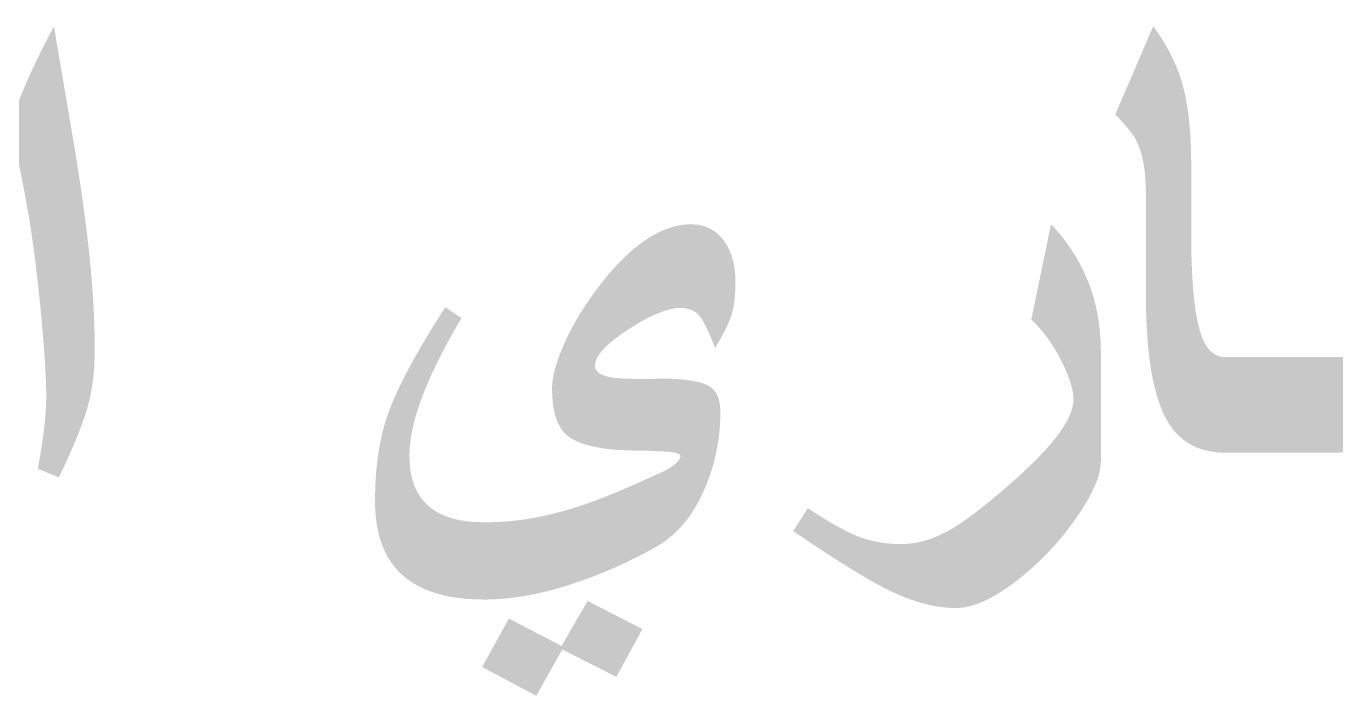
# Model space of a CAD drawing. Header units: metres. Extents: x -24.2 to 51.5, y -28.6 to 30.1.
# Drawn here: x -0.55 to 5.08, y -26.4 to -23.53 of the extents above; entities that cross this region are included whole.
import ezdxf

# ---------------------------------------------------------------- set-up
doc = ezdxf.new("R2010")
doc.units = ezdxf.units.M
doc.layers.add('GF-TEXT-PDF', color=200, linetype='Continuous')

msp = doc.modelspace()

# ---------------------------------------------------------------- hatches: boundary and pattern name
at = {"layer": 'GF-TEXT-PDF', "true_color": 0xb82e00}
for points in [[(-0.2519, -24.9218), (-0.2519, -24.933), (-0.2521, -24.944), (-0.2524, -24.955), (-0.2528, -24.9659), (-0.2533, -24.9768), (-0.2539, -24.9875), (-0.2546, -24.9982), (-0.2554, -25.0088), (-0.2563, -25.0193), (-0.2574, -25.0297), (-0.2585, -25.0401), (-0.2598, -25.0503), (-0.2612, -25.0605), (-0.2627, -25.0706), (-0.2643, -25.0806), (-0.266, -25.0906), (-0.2678, -25.1004), (-0.2697, -25.1102), (-0.2717, -25.1199), (-0.2739, -25.1295), (-0.2761, -25.139), (-0.2785, -25.1485), (-0.281, -25.1579), (-0.2836, -25.1671), (-0.2863, -25.1765), (-0.2892, -25.1862), (-0.2924, -25.1961), (-0.2958, -25.2062), (-0.2993, -25.2167), (-0.3031, -25.2274), (-0.307, -25.2384), (-0.3112, -25.2496), (-0.3156, -25.2611), (-0.3202, -25.2729), (-0.325, -25.2849), (-0.3299, -25.2972), (-0.3351, -25.3097), (-0.3405, -25.3226), (-0.3461, -25.3356), (-0.3519, -25.349), (-0.358, -25.3626), (-0.3642, -25.3765), (-0.3706, -25.3906), (-0.3772, -25.405), (-0.384, -25.4197), (-0.3911, -25.4347), (-0.3983, -25.4499), (-0.4058, -25.4653), (-0.4963, -25.4291), (-0.4933, -25.4131), (-0.4905, -25.3974), (-0.4878, -25.3819), (-0.4852, -25.3667), (-0.4828, -25.3517), (-0.4804, -25.337), (-0.4782, -25.3226), (-0.4762, -25.3083), (-0.4742, -25.2944), (-0.4724, -25.2807), (-0.4707, -25.2672), (-0.4691, -25.254), (-0.4677, -25.241), (-0.4664, -25.2283), (-0.4652, -25.2159), (-0.4641, -25.2037), (-0.4631, -25.1917), (-0.4623, -25.18), (-0.4616, -25.1686), (-0.4611, -25.1574), (-0.4606, -25.1464), (-0.4603, -25.1357), (-0.4601, -25.1253), (-0.4601, -25.1151), (-0.4601, -25.1073), (-0.4602, -25.0991), (-0.4603, -25.0907), (-0.4605, -25.082), (-0.4607, -25.073), (-0.461, -25.0637), (-0.4613, -25.054), (-0.4617, -25.0441), (-0.4622, -25.0339), (-0.4627, -25.0234), (-0.4632, -25.0126), (-0.4638, -25.0015), (-0.4645, -24.9901), (-0.4652, -24.9783), (-0.466, -24.9663), (-0.4668, -24.954), (-0.4676, -24.9414), (-0.4686, -24.9285), (-0.4695, -24.9153), (-0.4705, -24.9018), (-0.4716, -24.888), (-0.4727, -24.8739), (-0.4739, -24.8595), (-0.4752, -24.8448), (-0.4764, -24.83), (-0.4777, -24.8151), (-0.479, -24.8003), (-0.4804, -24.7855), (-0.4818, -24.7707), (-0.4832, -24.756), (-0.4846, -24.7412), (-0.486, -24.7265), (-0.4875, -24.7117), (-0.489, -24.697), (-0.4906, -24.6823), (-0.4921, -24.6676), (-0.4937, -24.6529), (-0.4953, -24.6382), (-0.497, -24.6236), (-0.4986, -24.6089), (-0.5003, -24.5943), (-0.502, -24.5797), (-0.5038, -24.5651), (-0.5055, -24.5505), (-0.5073, -24.5359), (-0.5091, -24.5214), (-0.511, -24.5068), (-0.5129, -24.4923), (-0.5148, -24.4776), (-0.5168, -24.4627), (-0.519, -24.4476), (-0.5212, -24.4323), (-0.5235, -24.4167), (-0.526, -24.4009), (-0.5285, -24.3848), (-0.5311, -24.3686), (-0.5339, -24.352), (-0.5367, -24.3353), (-0.5396, -24.3183), (-0.5427, -24.3011), (-0.5458, -24.2836), (-0.549, -24.266), (-0.5523, -24.248), (-0.5558, -24.2299), (-0.5593, -24.2115), (-0.5629, -24.1929), (-0.5667, -24.1741), (-0.5705, -24.155), (-0.5744, -24.1357), (-0.5784, -24.1161), (-0.5826, -24.0963), (-0.5868, -24.0763), (-0.5897, -24.0626), (-0.5923, -24.0496), (-0.5947, -24.0374), (-0.5968, -24.0258), (-0.5987, -24.015), (-0.6004, -24.005), (-0.6017, -23.9957), (-0.6029, -23.9871), (-0.6038, -23.9792), (-0.6044, -23.9721), (-0.6048, -23.9657), (-0.6049, -23.9601), (-0.6047, -23.9543), (-0.6042, -23.9481), (-0.6034, -23.9415), (-0.6023, -23.9344), (-0.6008, -23.9268), (-0.5991, -23.9188), (-0.597, -23.9104), (-0.5945, -23.9015), (-0.5918, -23.8921), (-0.5887, -23.8823), (-0.5853, -23.872), (-0.5816, -23.8613), (-0.5775, -23.8501), (-0.5732, -23.8385), (-0.5685, -23.8264), (-0.5635, -23.8138), (-0.5581, -23.8008), (-0.5542, -23.7914), (-0.5501, -23.7817), (-0.5458, -23.7719), (-0.5415, -23.762), (-0.537, -23.7519), (-0.5324, -23.7416), (-0.5276, -23.7311), (-0.5228, -23.7205), (-0.5177, -23.7098), (-0.5126, -23.6988), (-0.5073, -23.6877), (-0.5019, -23.6764), (-0.4964, -23.665), (-0.4907, -23.6534), (-0.4849, -23.6416), (-0.479, -23.6297), (-0.4729, -23.6176), (-0.4668, -23.6053), (-0.4604, -23.5929), (-0.454, -23.5803), (-0.4474, -23.5675), (-0.4407, -23.5546), (-0.4339, -23.5415), (-0.4269, -23.5283), (-0.3364, -24.0627), (-0.3323, -24.088), (-0.3283, -24.113), (-0.3244, -24.1377), (-0.3206, -24.1621), (-0.3169, -24.1863), (-0.3134, -24.2101), (-0.3099, -24.2337), (-0.3065, -24.257), (-0.3033, -24.28), (-0.3001, -24.3027), (-0.2971, -24.3252), (-0.2941, -24.3473), (-0.2913, -24.3692), (-0.2885, -24.3908), (-0.2859, -24.4121), (-0.2834, -24.4331), (-0.281, -24.4539), (-0.2787, -24.4744), (-0.2764, -24.4945), (-0.2743, -24.5144), (-0.2723, -24.534), (-0.2704, -24.5534), (-0.2687, -24.5724), (-0.267, -24.5912), (-0.2657, -24.6055), (-0.2646, -24.6198), (-0.2634, -24.634), (-0.2624, -24.6482), (-0.2613, -24.6623), (-0.2604, -24.6764), (-0.2594, -24.6904), (-0.2586, -24.7044), (-0.2578, -24.7183), (-0.257, -24.7322), (-0.2563, -24.7461), (-0.2556, -24.7599), (-0.255, -24.7736), (-0.2545, -24.7873), (-0.254, -24.801), (-0.2536, -24.8146), (-0.2532, -24.8282), (-0.2528, -24.8417), (-0.2525, -24.8552), (-0.2523, -24.8686), (-0.2521, -24.882), (-0.252, -24.8953), (-0.2519, -24.9086)], [(4.816, -25.3597), (4.6048, -25.3597), (4.5902, -25.3595), (4.576, -25.3587), (4.5622, -25.3575), (4.5486, -25.3557), (4.5355, -25.3534), (4.5226, -25.3507), (4.5101, -25.3474), (4.498, -25.3436), (4.4862, -25.3394), (4.4747, -25.3346), (4.4636, -25.3293), (4.4528, -25.3236), (4.4423, -25.3173), (4.4322, -25.3105), (4.4224, -25.3032), (4.413, -25.2954), (4.4039, -25.2871), (4.3952, -25.2783), (4.3867, -25.269), (4.3787, -25.2592), (4.3709, -25.2489), (4.3636, -25.2381), (4.3565, -25.2268), (4.3498, -25.215), (4.3427, -25.2013), (4.3358, -25.1869), (4.3293, -25.1717), (4.3231, -25.1557), (4.3171, -25.139), (4.3115, -25.1215), (4.3062, -25.1033), (4.3012, -25.0843), (4.2965, -25.0645), (4.2921, -25.044), (4.288, -25.0227), (4.2842, -25.0007), (4.2807, -24.9779), (4.2775, -24.9543), (4.2746, -24.93), (4.272, -24.9049), (4.2697, -24.8791), (4.2678, -24.8525), (4.2661, -24.8252), (4.2647, -24.7971), (4.2637, -24.7682), (4.2629, -24.7386), (4.2625, -24.7082), (4.2623, -24.677), (4.2623, -24.2475), (4.2622, -24.2354), (4.262, -24.2236), (4.2617, -24.212), (4.2612, -24.2006), (4.2605, -24.1894), (4.2598, -24.1785), (4.2588, -24.1678), (4.2578, -24.1573), (4.2566, -24.147), (4.2552, -24.137), (4.2537, -24.1271), (4.2521, -24.1175), (4.2504, -24.1082), (4.2484, -24.099), (4.2464, -24.0901), (4.2442, -24.0814), (4.2419, -24.073), (4.2394, -24.0647), (4.2368, -24.0567), (4.234, -24.0489), (4.2311, -24.0413), (4.2281, -24.034), (4.2249, -24.0269), (4.2216, -24.02), (4.2187, -24.0146), (4.2154, -24.0089), (4.2117, -24.0029), (4.2075, -23.9966), (4.2028, -23.99), (4.1977, -23.9831), (4.1921, -23.9758), (4.1861, -23.9683), (4.1796, -23.9605), (4.1726, -23.9523), (4.1652, -23.9438), (4.1574, -23.9351), (4.1491, -23.926), (4.1403, -23.9166), (4.1311, -23.9069), (4.294, -23.5283), (4.3012, -23.5383), (4.3082, -23.5484), (4.315, -23.5584), (4.3217, -23.5684), (4.3282, -23.5784), (4.3344, -23.5884), (4.3405, -23.5984), (4.3465, -23.6084), (4.3522, -23.6184), (4.3577, -23.6283), (4.3631, -23.6383), (4.3683, -23.6482), (4.3733, -23.6581), (4.3781, -23.668), (4.3827, -23.678), (4.3872, -23.6878), (4.3914, -23.6977), (4.3955, -23.7076), (4.3994, -23.7175), (4.4031, -23.7273), (4.4067, -23.7372), (4.41, -23.747), (4.4132, -23.7568), (4.4162, -23.7666), (4.4195, -23.7782), (4.4227, -23.79), (4.4257, -23.8021), (4.4286, -23.8145), (4.4314, -23.8271), (4.434, -23.84), (4.4365, -23.8531), (4.4388, -23.8665), (4.441, -23.8802), (4.4431, -23.8941), (4.445, -23.9083), (4.4467, -23.9228), (4.4484, -23.9375), (4.4498, -23.9525), (4.4512, -23.9677), (4.4524, -23.9832), (4.4534, -23.999), (4.4544, -24.015), (4.4551, -24.0313), (4.4558, -24.0478), (4.4563, -24.0646), (4.4566, -24.0817), (4.4568, -24.099), (4.4569, -24.1166), (4.4569, -24.4138), (4.457, -24.4398), (4.4572, -24.465), (4.4576, -24.4896), (4.4581, -24.5136), (4.4587, -24.5368), (4.4596, -24.5594), (4.4605, -24.5813), (4.4616, -24.6026), (4.4629, -24.6231), (4.4642, -24.643), (4.4658, -24.6623), (4.4675, -24.6808), (4.4693, -24.6987), (4.4713, -24.716), (4.4734, -24.7325), (4.4757, -24.7484), (4.4781, -24.7636), (4.4807, -24.7782), (4.4834, -24.792), (4.4862, -24.8052), (4.4893, -24.8178), (4.4924, -24.8296), (4.4957, -24.8408), (4.4992, -24.8513), (4.5032, -24.8625), (4.5075, -24.873), (4.5121, -24.8829), (4.5169, -24.892), (4.5221, -24.9005), (4.5275, -24.9083), (4.5331, -24.9155), (4.5391, -24.9219), (4.5453, -24.9277), (4.5518, -24.9328), (4.5585, -24.9372), (4.5656, -24.9409), (4.5729, -24.944), (4.5804, -24.9463), (4.5883, -24.948), (4.5964, -24.949), (4.6048, -24.9494), (4.816, -24.9494)], [(2.4998, -24.6288), (2.4997, -24.6405), (2.4994, -24.6519), (2.499, -24.6631), (2.4984, -24.674), (2.4976, -24.6845), (2.4967, -24.6948), (2.4956, -24.7048), (2.4943, -24.7145), (2.4929, -24.7239), (2.4913, -24.733), (2.4895, -24.7418), (2.4876, -24.7503), (2.4855, -24.7585), (2.4832, -24.7665), (2.4811, -24.773), (2.4787, -24.7798), (2.4761, -24.7868), (2.4733, -24.794), (2.4701, -24.8015), (2.4668, -24.8092), (2.4631, -24.8172), (2.4592, -24.8254), (2.455, -24.8339), (2.4506, -24.8426), (2.4459, -24.8515), (2.441, -24.8607), (2.4357, -24.8701), (2.4303, -24.8797), (2.4245, -24.8896), (2.4185, -24.8998), (2.4123, -24.9102), (2.4072, -24.8971), (2.4023, -24.8845), (2.3974, -24.8726), (2.3927, -24.8613), (2.3881, -24.8505), (2.3835, -24.8403), (2.3791, -24.8307), (2.3747, -24.8217), (2.3705, -24.8133), (2.3664, -24.8054), (2.3623, -24.7982), (2.3584, -24.7915), (2.3545, -24.7854), (2.3508, -24.7799), (2.3472, -24.775), (2.3436, -24.7706), (2.3378, -24.7644), (2.3315, -24.7589), (2.3246, -24.7541), (2.3173, -24.7499), (2.3095, -24.7463), (2.3012, -24.7434), (2.2924, -24.7411), (2.283, -24.7395), (2.2732, -24.7385), (2.2629, -24.7382), (2.256, -24.7383), (2.2489, -24.7388), (2.2416, -24.7396), (2.2341, -24.7408), (2.2263, -24.7422), (2.2184, -24.744), (2.2102, -24.7461), (2.2018, -24.7485), (2.1932, -24.7512), (2.1844, -24.7543), (2.1754, -24.7577), (2.1662, -24.7614), (2.1567, -24.7654), (2.1471, -24.7697), (2.1372, -24.7744), (2.1271, -24.7794), (2.1168, -24.7847), (2.1063, -24.7904), (2.0956, -24.7963), (2.0847, -24.8026), (2.0736, -24.8092), (2.0622, -24.8161), (2.0507, -24.8234), (2.0389, -24.831), (2.0268, -24.839), (2.0152, -24.8469), (2.0041, -24.8547), (1.9936, -24.8623), (1.9836, -24.8699), (1.9742, -24.8774), (1.9653, -24.8847), (1.957, -24.8919), (1.9491, -24.8991), (1.9419, -24.9061), (1.9351, -24.913), (1.9289, -24.9198), (1.9233, -24.9264), (1.9182, -24.933), (1.9136, -24.9395), (1.9095, -24.9458), (1.906, -24.952), (1.9031, -24.9582), (1.9006, -24.9642), (1.8987, -24.9701), (1.8974, -24.9759), (1.8966, -24.9815), (1.8963, -24.9871), (1.897, -24.9942), (1.8992, -25.0009), (1.9027, -25.007), (1.9076, -25.0127), (1.914, -25.0179), (1.9218, -25.0226), (1.931, -25.0269), (1.9416, -25.0306), (1.9536, -25.0339), (1.9602, -25.0352), (1.9673, -25.0364), (1.9749, -25.0376), (1.983, -25.0386), (1.9917, -25.0395), (2.0009, -25.0403), (2.0106, -25.041), (2.0209, -25.0416), (2.0317, -25.0421), (2.0431, -25.0424), (2.055, -25.0427), (2.0674, -25.0429), (2.0804, -25.0429), (2.0894, -25.0429), (2.0984, -25.0429), (2.1073, -25.0429), (2.1161, -25.0429), (2.1249, -25.0429), (2.1337, -25.0429), (2.1425, -25.0427), (2.1514, -25.0424), (2.1604, -25.0419), (2.1694, -25.0414), (2.1835, -25.0415), (2.1971, -25.0417), (2.2104, -25.042), (2.2232, -25.0424), (2.2357, -25.043), (2.2477, -25.0437), (2.2593, -25.0445), (2.2704, -25.0454), (2.2812, -25.0465), (2.2916, -25.0477), (2.3015, -25.049), (2.311, -25.0504), (2.3201, -25.052), (2.3288, -25.0537), (2.337, -25.0555), (2.3449, -25.0574), (2.3523, -25.0595), (2.3593, -25.0617), (2.3659, -25.064), (2.3721, -25.0665), (2.3779, -25.069), (2.3832, -25.0717), (2.3881, -25.0745), (2.3946, -25.0789), (2.4005, -25.0838), (2.406, -25.0893), (2.411, -25.0953), (2.4156, -25.1019), (2.4196, -25.109), (2.4232, -25.1167), (2.4263, -25.125), (2.4289, -25.1337), (2.4311, -25.1431), (2.4327, -25.153), (2.4339, -25.1634), (2.4347, -25.1744), (2.4349, -25.186), (2.4348, -25.1995), (2.4345, -25.213), (2.434, -25.2265), (2.4332, -25.2399), (2.4323, -25.2532), (2.4311, -25.2665), (2.4298, -25.2797), (2.4282, -25.293), (2.4264, -25.3061), (2.4244, -25.3192), (2.4222, -25.3323), (2.4198, -25.3453), (2.4172, -25.3583), (2.4144, -25.3712), (2.4113, -25.3841), (2.4081, -25.3969), (2.4046, -25.4097), (2.401, -25.4224), (2.3971, -25.4351), (2.393, -25.4477), (2.3887, -25.4603), (2.3842, -25.4729), (2.3795, -25.4854), (2.3746, -25.4978), (2.3681, -25.5133), (2.3615, -25.5284), (2.3546, -25.5432), (2.3475, -25.5575), (2.3402, -25.5715), (2.3326, -25.5852), (2.3248, -25.5984), (2.3167, -25.6113), (2.3084, -25.6238), (2.2999, -25.6359), (2.2911, -25.6476), (2.2821, -25.659), (2.2729, -25.6699), (2.2634, -25.6805), (2.2537, -25.6908), (2.2438, -25.7006), (2.2336, -25.7101), (2.2232, -25.7192), (2.2126, -25.7279), (2.2017, -25.7363), (2.1906, -25.7443), (2.1792, -25.7519), (2.1676, -25.7591), (2.1558, -25.7659), (2.1408, -25.7743), (2.1258, -25.7825), (2.1107, -25.7905), (2.0956, -25.7985), (2.0804, -25.8063), (2.0651, -25.8139), (2.0499, -25.8214), (2.0345, -25.8288), (2.0191, -25.8361), (2.0037, -25.8432), (1.9882, -25.8502), (1.9727, -25.857), (1.9571, -25.8637), (1.9415, -25.8703), (1.9258, -25.8767), (1.9101, -25.883), (1.8943, -25.8892), (1.8785, -25.8952), (1.8626, -25.9011), (1.8466, -25.9069), (1.8307, -25.9125), (1.8146, -25.918), (1.7986, -25.9233), (1.7824, -25.9286), (1.7663, -25.9336), (1.7503, -25.9384), (1.7344, -25.943), (1.7185, -25.9474), (1.7028, -25.9516), (1.6871, -25.9556), (1.6716, -25.9593), (1.6561, -25.9629), (1.6407, -25.9662), (1.6255, -25.9693), (1.6103, -25.9722), (1.5952, -25.9749), (1.5802, -25.9773), (1.5652, -25.9796), (1.5504, -25.9816), (1.5357, -25.9835), (1.521, -25.9851), (1.5065, -25.9865), (1.492, -25.9876), (1.4777, -25.9886), (1.4634, -25.9894), (1.4492, -25.9899), (1.4351, -25.9902), (1.4211, -25.9903), (1.3828, -25.9896), (1.3462, -25.9874), (1.3111, -25.9837), (1.2777, -25.9786), (1.246, -25.972), (1.2158, -25.964), (1.1873, -25.9545), (1.1605, -25.9435), (1.1352, -25.9311), (1.1116, -25.9172), (1.0896, -25.9018), (1.0692, -25.885), (1.0505, -25.8667), (1.0334, -25.8469), (1.0179, -25.8257), (1.0041, -25.803), (0.9918, -25.7789), (0.9813, -25.7533), (0.9723, -25.7262), (0.965, -25.6977), (0.9593, -25.6677), (0.9552, -25.6362), (0.9527, -25.6033), (0.9519, -25.5689), (0.952, -25.5513), (0.9523, -25.5338), (0.9528, -25.5166), (0.9534, -25.4996), (0.9542, -25.4827), (0.9552, -25.4661), (0.9564, -25.4497), (0.9578, -25.4335), (0.9594, -25.4175), (0.9611, -25.4017), (0.963, -25.3861), (0.9651, -25.3707), (0.9674, -25.3555), (0.9699, -25.3405), (0.9726, -25.3257), (0.9754, -25.3111), (0.9784, -25.2968), (0.9816, -25.2826), (0.985, -25.2686), (0.9886, -25.2549), (0.9924, -25.2413), (0.9963, -25.228), (1.0004, -25.2148), (1.0047, -25.2019), (1.0099, -25.1873), (1.0155, -25.1723), (1.0215, -25.1569), (1.028, -25.1411), (1.0349, -25.1248), (1.0424, -25.1082), (1.0502, -25.091), (1.0585, -25.0735), (1.0673, -25.0555), (1.0765, -25.0372), (1.0862, -25.0184), (1.0964, -24.9991), (1.107, -24.9795), (1.118, -24.9594), (1.1295, -24.9389), (1.1415, -24.9179), (1.1539, -24.8966), (1.1668, -24.8748), (1.1801, -24.8526), (1.1939, -24.8299), (1.2082, -24.8069), (1.2229, -24.7834), (1.238, -24.7595), (1.2537, -24.7352), (1.3231, -24.7819), (1.3138, -24.7975), (1.3048, -24.813), (1.296, -24.8283), (1.2874, -24.8435), (1.279, -24.8586), (1.2707, -24.8735), (1.2627, -24.8882), (1.2548, -24.9028), (1.2472, -24.9173), (1.2397, -24.9316), (1.2324, -24.9458), (1.2254, -24.9598), (1.2185, -24.9737), (1.2118, -24.9875), (1.2053, -25.0011), (1.199, -25.0145), (1.1929, -25.0278), (1.187, -25.041), (1.1813, -25.054), (1.1758, -25.0669), (1.1704, -25.0797), (1.1653, -25.0923), (1.1603, -25.1047), (1.1556, -25.117), (1.151, -25.1292), (1.1467, -25.1412), (1.1425, -25.1532), (1.1385, -25.1649), (1.1348, -25.1766), (1.1312, -25.1881), (1.1278, -25.1995), (1.1246, -25.2108), (1.1216, -25.2219), (1.1188, -25.233), (1.1162, -25.2439), (1.1137, -25.2546), (1.1115, -25.2652), (1.1095, -25.2758), (1.1076, -25.2861), (1.106, -25.2964), (1.1045, -25.3065), (1.1033, -25.3165), (1.1022, -25.3264), (1.1013, -25.3361), (1.1006, -25.3457), (1.1002, -25.3552), (1.0999, -25.3645), (1.0998, -25.3738), (1.1003, -25.397), (1.102, -25.4192), (1.1048, -25.4405), (1.1087, -25.4607), (1.1137, -25.48), (1.1199, -25.4983), (1.1271, -25.5156), (1.1355, -25.5319), (1.145, -25.5472), (1.1556, -25.5616), (1.1673, -25.5749), (1.1801, -25.5873), (1.1941, -25.5986), (1.2091, -25.609), (1.2253, -25.6184), (1.2426, -25.6268), (1.261, -25.6342), (1.2805, -25.6406), (1.3012, -25.6461), (1.3229, -25.6505), (1.3458, -25.654), (1.3698, -25.6565), (1.3949, -25.6579), (1.4211, -25.6584), (1.4311, -25.6584), (1.4411, -25.6583), (1.4511, -25.6581), (1.461, -25.6578), (1.4709, -25.6575), (1.4807, -25.6571), (1.4905, -25.6566), (1.5002, -25.656), (1.5099, -25.6554), (1.5196, -25.6546), (1.5292, -25.6538), (1.5388, -25.653), (1.5483, -25.652), (1.5578, -25.651), (1.5673, -25.6499), (1.5767, -25.6487), (1.586, -25.6475), (1.5954, -25.6461), (1.6046, -25.6447), (1.6139, -25.6432), (1.6231, -25.6417), (1.6322, -25.64), (1.6413, -25.6383), (1.6504, -25.6366), (1.6599, -25.6346), (1.6693, -25.6326), (1.6788, -25.6306), (1.6883, -25.6284), (1.6978, -25.6262), (1.7073, -25.624), (1.7168, -25.6216), (1.7263, -25.6192), (1.7359, -25.6168), (1.7454, -25.6143), (1.755, -25.6117), (1.7646, -25.609), (1.7742, -25.6063), (1.7838, -25.6035), (1.7934, -25.6006), (1.803, -25.5977), (1.8126, -25.5947), (1.8223, -25.5917), (1.8319, -25.5886), (1.8416, -25.5854), (1.8513, -25.5821), (1.861, -25.5788), (1.8707, -25.5755), (1.8788, -25.5726), (1.887, -25.5696), (1.8954, -25.5665), (1.9039, -25.5633), (1.9125, -25.56), (1.9213, -25.5567), (1.9302, -25.5532), (1.9392, -25.5497), (1.9484, -25.546), (1.9577, -25.5423), (1.9671, -25.5385), (1.9766, -25.5346), (1.9863, -25.5305), (1.9961, -25.5264), (2.006, -25.5222), (2.0161, -25.5179), (2.0263, -25.5136), (2.0366, -25.5091), (2.0528, -25.5019), (2.0681, -25.4951), (2.0825, -25.4887), (2.0961, -25.4826), (2.1088, -25.477), (2.1206, -25.4717), (2.1316, -25.4668), (2.1417, -25.4623), (2.1509, -25.4582), (2.1593, -25.4544), (2.1668, -25.451), (2.1734, -25.4481), (2.1792, -25.4455), (2.1841, -25.4432), (2.1881, -25.4414), (2.1913, -25.4399), (2.1936, -25.4389), (2.195, -25.4382), (2.2068, -25.4316), (2.2175, -25.4253), (2.227, -25.419), (2.2354, -25.4128), (2.2427, -25.4068), (2.2489, -25.4009), (2.2539, -25.3951), (2.2579, -25.3895), (2.2607, -25.384), (2.2624, -25.3786), (2.2629, -25.3733), (2.262, -25.3701), (2.2593, -25.3672), (2.2548, -25.3645), (2.2485, -25.3621), (2.2403, -25.36), (2.2304, -25.3582), (2.2187, -25.3567), (2.2051, -25.3554), (2.1897, -25.3544), (2.1768, -25.3538), (2.1646, -25.3532), (2.153, -25.3527), (2.1422, -25.3522), (2.1321, -25.3518), (2.1227, -25.3515), (2.114, -25.3512), (2.1061, -25.351), (2.0988, -25.3508), (2.0922, -25.3507), (2.0864, -25.3507), (2.0673, -25.3506), (2.0488, -25.3502), (2.0307, -25.3496), (2.0132, -25.3488), (1.9963, -25.3478), (1.9799, -25.3465), (1.964, -25.345), (1.9486, -25.3433), (1.9338, -25.3413), (1.9195, -25.3392), (1.9058, -25.3367), (1.8926, -25.3341), (1.8799, -25.3312), (1.8677, -25.3281), (1.8561, -25.3248), (1.845, -25.3212), (1.8345, -25.3174), (1.8245, -25.3134), (1.815, -25.3091), (1.8061, -25.3046), (1.7976, -25.2999), (1.7898, -25.295), (1.7824, -25.2898), (1.7756, -25.2844), (1.7702, -25.2795), (1.7651, -25.2743), (1.7602, -25.2687), (1.7555, -25.2628), (1.7511, -25.2565), (1.7469, -25.2498), (1.7429, -25.2429), (1.7392, -25.2356), (1.7357, -25.2279), (1.7325, -25.2199), (1.7295, -25.2115), (1.7268, -25.2028), (1.7242, -25.1937), (1.722, -25.1843), (1.7199, -25.1746), (1.7181, -25.1645), (1.7166, -25.154), (1.7153, -25.1433), (1.7142, -25.1321), (1.7133, -25.1206), (1.7128, -25.1088), (1.7124, -25.0966), (1.7123, -25.0841), (1.7124, -25.0767), (1.7128, -25.0691), (1.7134, -25.0613), (1.7142, -25.0533), (1.7154, -25.0451), (1.7167, -25.0367), (1.7183, -25.0281), (1.7202, -25.0193), (1.7223, -25.0103), (1.7246, -25.0011), (1.7272, -24.9917), (1.73, -24.9821), (1.7331, -24.9723), (1.7364, -24.9623), (1.74, -24.9521), (1.7438, -24.9417), (1.7479, -24.9311), (1.7522, -24.9204), (1.7568, -24.9094), (1.7605, -24.9006), (1.7644, -24.8918), (1.7683, -24.883), (1.7724, -24.8742), (1.7765, -24.8655), (1.7808, -24.8567), (1.7851, -24.848), (1.7895, -24.8392), (1.7941, -24.8305), (1.7987, -24.8217), (1.8034, -24.813), (1.8083, -24.8043), (1.8132, -24.7955), (1.8182, -24.7868), (1.8233, -24.7781), (1.8285, -24.7694), (1.8338, -24.7607), (1.8392, -24.752), (1.8447, -24.7433), (1.8503, -24.7346), (1.856, -24.726), (1.8618, -24.7173), (1.8677, -24.7086), (1.8737, -24.6999), (1.8829, -24.6869), (1.892, -24.6741), (1.9012, -24.6616), (1.9104, -24.6494), (1.9196, -24.6374), (1.9288, -24.6257), (1.9379, -24.6142), (1.9471, -24.6031), (1.9563, -24.5922), (1.9655, -24.5815), (1.9746, -24.5711), (1.9838, -24.561), (1.993, -24.5512), (2.0022, -24.5416), (2.0114, -24.5323), (2.0205, -24.5232), (2.0297, -24.5145), (2.0389, -24.506), (2.0481, -24.4977), (2.0572, -24.4897), (2.0664, -24.482), (2.0756, -24.4746), (2.0848, -24.4674), (2.0939, -24.4605), (2.1031, -24.4539), (2.1123, -24.4475), (2.1214, -24.4414), (2.1305, -24.4356), (2.1396, -24.4301), (2.1487, -24.4249), (2.1578, -24.42), (2.1669, -24.4153), (2.1759, -24.4109), (2.1849, -24.4068), (2.1939, -24.403), (2.2029, -24.3995), (2.2119, -24.3962), (2.2209, -24.3933), (2.2298, -24.3906), (2.2388, -24.3882), (2.2477, -24.386), (2.2566, -24.3842), (2.2655, -24.3827), (2.2744, -24.3814), (2.2832, -24.3804), (2.292, -24.3797), (2.3009, -24.3793), (2.3097, -24.3791), (2.3198, -24.3794), (2.3298, -24.3801), (2.3394, -24.3812), (2.3489, -24.3829), (2.358, -24.385), (2.3669, -24.3876), (2.3756, -24.3907), (2.384, -24.3942), (2.3922, -24.3982), (2.4001, -24.4027), (2.4078, -24.4076), (2.4152, -24.413), (2.4223, -24.4189), (2.4292, -24.4253), (2.4359, -24.4321), (2.4423, -24.4394), (2.4485, -24.4472), (2.4535, -24.4541), (2.4582, -24.4613), (2.4627, -24.4686), (2.4669, -24.4762), (2.4709, -24.4841), (2.4746, -24.4921), (2.4781, -24.5004), (2.4813, -24.5089), (2.4842, -24.5177), (2.4869, -24.5266), (2.4894, -24.5358), (2.4916, -24.5452), (2.4935, -24.5549), (2.4951, -24.5648), (2.4966, -24.5749), (2.4977, -24.5852), (2.4986, -24.5957), (2.4993, -24.6065), (2.4996, -24.6175)], [(4.069, -25.3959), (4.0688, -25.4037), (4.0683, -25.4117), (4.0674, -25.4199), (4.0661, -25.4283), (4.0644, -25.4369), (4.0624, -25.4457), (4.06, -25.4547), (4.0573, -25.4639), (4.0542, -25.4733), (4.0507, -25.483), (4.0468, -25.4928), (4.0426, -25.5029), (4.038, -25.5131), (4.0331, -25.5236), (4.0278, -25.5342), (4.0221, -25.5451), (4.016, -25.5562), (4.0096, -25.5675), (4.0028, -25.579), (3.9957, -25.5907), (3.9882, -25.6026), (3.9803, -25.6147), (3.972, -25.627), (3.9634, -25.6396), (3.9546, -25.6521), (3.9456, -25.6646), (3.9365, -25.6768), (3.9272, -25.689), (3.9178, -25.701), (3.9084, -25.7129), (3.8987, -25.7246), (3.889, -25.7362), (3.8791, -25.7477), (3.8691, -25.759), (3.859, -25.7702), (3.8488, -25.7812), (3.8384, -25.7921), (3.8279, -25.8029), (3.8173, -25.8135), (3.8065, -25.824), (3.7956, -25.8343), (3.7846, -25.8445), (3.7735, -25.8546), (3.7623, -25.8645), (3.7509, -25.8743), (3.7394, -25.8839), (3.7278, -25.8934), (3.716, -25.9028), (3.703, -25.9129), (3.6902, -25.9226), (3.6775, -25.9318), (3.665, -25.9406), (3.6526, -25.949), (3.6404, -25.9569), (3.6283, -25.9645), (3.6164, -25.9715), (3.6047, -25.9782), (3.5931, -25.9844), (3.5817, -25.9902), (3.5704, -25.9956), (3.5593, -26.0005), (3.5484, -26.0051), (3.5376, -26.0091), (3.5269, -26.0128), (3.5164, -26.016), (3.5061, -26.0188), (3.496, -26.0212), (3.4859, -26.0231), (3.4761, -26.0246), (3.4664, -26.0257), (3.4569, -26.0263), (3.4475, -26.0265), (3.4364, -26.0264), (3.4252, -26.026), (3.414, -26.0254), (3.4027, -26.0245), (3.3913, -26.0233), (3.3799, -26.0219), (3.3684, -26.0202), (3.3568, -26.0183), (3.3451, -26.0161), (3.3334, -26.0136), (3.3217, -26.0109), (3.3098, -26.0079), (3.2979, -26.0047), (3.2859, -26.0012), (3.2739, -25.9975), (3.2617, -25.9935), (3.2496, -25.9892), (3.2373, -25.9847), (3.225, -25.9799), (3.2126, -25.9749), (3.2001, -25.9696), (3.1876, -25.964), (3.175, -25.9582), (3.1623, -25.9521), (3.151, -25.9466), (3.1392, -25.9406), (3.1268, -25.9341), (3.1139, -25.9272), (3.1005, -25.9199), (3.0866, -25.9121), (3.0722, -25.9039), (3.0572, -25.8952), (3.0418, -25.8861), (3.0258, -25.8766), (3.0093, -25.8666), (2.9922, -25.8561), (2.9747, -25.8452), (2.9566, -25.8339), (2.9381, -25.8221), (2.919, -25.8099), (2.8993, -25.7972), (2.8792, -25.7841), (2.8585, -25.7706), (2.8374, -25.7566), (2.8157, -25.7421), (2.7935, -25.7272), (2.7707, -25.7119), (2.7475, -25.6961), (2.8108, -25.5981), (2.8221, -25.6055), (2.8331, -25.6128), (2.844, -25.6198), (2.8546, -25.6266), (2.8651, -25.6332), (2.8754, -25.6397), (2.8855, -25.6459), (2.8955, -25.6519), (2.9052, -25.6577), (2.9148, -25.6633), (2.9242, -25.6687), (2.9334, -25.6739), (2.9424, -25.6789), (2.9513, -25.6837), (2.9599, -25.6882), (2.9684, -25.6926), (2.9767, -25.6968), (2.9848, -25.7008), (2.9927, -25.7045), (3.0005, -25.7081), (3.008, -25.7114), (3.0154, -25.7146), (3.0226, -25.7175), (3.0296, -25.7203), (3.0384, -25.7235), (3.0472, -25.7266), (3.0561, -25.7295), (3.0651, -25.7322), (3.0742, -25.7348), (3.0833, -25.7371), (3.0926, -25.7393), (3.1019, -25.7413), (3.1112, -25.7432), (3.1207, -25.7449), (3.1302, -25.7463), (3.1398, -25.7477), (3.1495, -25.7488), (3.1592, -25.7498), (3.1691, -25.7506), (3.179, -25.7512), (3.1889, -25.7516), (3.199, -25.7519), (3.2091, -25.752), (3.2182, -25.7519), (3.2272, -25.7515), (3.2363, -25.751), (3.2453, -25.7502), (3.2544, -25.7492), (3.2634, -25.748), (3.2725, -25.7465), (3.2815, -25.7449), (3.2906, -25.743), (3.2996, -25.7409), (3.3087, -25.7385), (3.3177, -25.736), (3.3268, -25.7332), (3.3358, -25.7302), (3.3449, -25.727), (3.3539, -25.7235), (3.363, -25.7199), (3.372, -25.716), (3.3811, -25.7119), (3.3901, -25.7075), (3.3992, -25.703), (3.4082, -25.6982), (3.4173, -25.6932), (3.4261, -25.6881), (3.4352, -25.6827), (3.4445, -25.677), (3.4541, -25.6708), (3.4639, -25.6644), (3.4741, -25.6575), (3.4844, -25.6504), (3.4951, -25.6428), (3.506, -25.635), (3.5171, -25.6267), (3.5286, -25.6182), (3.5403, -25.6092), (3.5522, -25.6), (3.5644, -25.5903), (3.5769, -25.5804), (3.5896, -25.57), (3.6026, -25.5594), (3.6159, -25.5483), (3.6294, -25.537), (3.6432, -25.5252), (3.6572, -25.5131), (3.6715, -25.5007), (3.6861, -25.4879), (3.7009, -25.4748), (3.7214, -25.4564), (3.7409, -25.4384), (3.7596, -25.4207), (3.7774, -25.4033), (3.7944, -25.3864), (3.8105, -25.3698), (3.8257, -25.3535), (3.84, -25.3376), (3.8535, -25.322), (3.8661, -25.3068), (3.8779, -25.292), (3.8887, -25.2775), (3.8987, -25.2634), (3.9079, -25.2496), (3.9161, -25.2362), (3.9235, -25.2231), (3.93, -25.2104), (3.9357, -25.1981), (3.9405, -25.1861), (3.9444, -25.1744), (3.9474, -25.1631), (3.9496, -25.1522), (3.9509, -25.1416), (3.9513, -25.1314), (3.9512, -25.1242), (3.9507, -25.1167), (3.9498, -25.109), (3.9487, -25.101), (3.9472, -25.0927), (3.9453, -25.0842), (3.9432, -25.0754), (3.9407, -25.0664), (3.9378, -25.0571), (3.9346, -25.0475), (3.9311, -25.0377), (3.9273, -25.0276), (3.9231, -25.0172), (3.9186, -25.0066), (3.9138, -24.9958), (3.9086, -24.9846), (3.9031, -24.9732), (3.8985, -24.964), (3.8939, -24.9549), (3.8891, -24.946), (3.8843, -24.9371), (3.8794, -24.9284), (3.8744, -24.9199), (3.8693, -24.9114), (3.8642, -24.9031), (3.8589, -24.8949), (3.8536, -24.8869), (3.8482, -24.879), (3.8427, -24.8712), (3.8372, -24.8635), (3.8315, -24.856), (3.8258, -24.8486), (3.8199, -24.8414), (3.814, -24.8342), (3.808, -24.8272), (3.802, -24.8204), (3.7958, -24.8136), (3.7895, -24.807), (3.7832, -24.8005), (3.7768, -24.7942), (3.7703, -24.788), (3.8548, -24.3791), (3.8633, -24.388), (3.8716, -24.3969), (3.8797, -24.406), (3.8877, -24.4152), (3.8955, -24.4245), (3.9032, -24.4339), (3.9107, -24.4434), (3.918, -24.453), (3.9252, -24.4628), (3.9322, -24.4726), (3.939, -24.4826), (3.9457, -24.4926), (3.9522, -24.5028), (3.9586, -24.5131), (3.9648, -24.5235), (3.9708, -24.534), (3.9767, -24.5446), (3.9824, -24.5554), (3.9879, -24.5662), (3.9933, -24.5771), (3.9985, -24.5882), (4.0036, -24.5994), (4.0085, -24.6106), (4.0132, -24.622), (4.0178, -24.6335), (4.0221, -24.6452), (4.0263, -24.6569), (4.0303, -24.6688), (4.034, -24.6809), (4.0376, -24.693), (4.041, -24.7053), (4.0442, -24.7177), (4.0472, -24.7303), (4.05, -24.743), (4.0526, -24.7558), (4.0551, -24.7687), (4.0573, -24.7818), (4.0593, -24.795), (4.0612, -24.8083), (4.0628, -24.8218), (4.0643, -24.8354), (4.0655, -24.8492), (4.0666, -24.863), (4.0675, -24.877), (4.0681, -24.8911), (4.0686, -24.9054), (4.0689, -24.9198), (4.069, -24.9343)], [(2.1, -26.117), (1.9883, -26.3222), (1.756, -26.2045), (1.6444, -26.4037), (1.4121, -26.28), (1.5267, -26.0718), (1.753, -26.1895), (1.8646, -25.9964)]]:
    msp.add_hatch(color=22, dxfattribs=at).paths.add_polyline_path(points)
h = msp.add_hatch(color=22, dxfattribs=at)
h.paths.add_polyline_path([(6.1466, -25.3567), (6.1333, -25.3566), (6.1198, -25.3563), (6.1061, -25.3557), (6.0922, -25.355), (6.0781, -25.354), (6.0639, -25.3529), (6.0494, -25.3515), (6.0348, -25.3499), (6.0199, -25.3481), (6.0049, -25.346), (5.9896, -25.3438), (5.9742, -25.3414), (5.9586, -25.3387), (5.9428, -25.3358), (5.9267, -25.3327), (5.9105, -25.3294), (5.8941, -25.3259), (5.8776, -25.3222), (5.8608, -25.3182), (5.8438, -25.3141), (5.8266, -25.3097), (5.8092, -25.3051), (5.7917, -25.3003), (5.7739, -25.2953), (5.7583, -25.2908), (5.7428, -25.2862), (5.7275, -25.2816), (5.7123, -25.2768), (5.6973, -25.272), (5.6825, -25.2672), (5.6678, -25.2623), (5.6532, -25.2573), (5.6389, -25.2522), (5.6246, -25.2471), (5.6106, -25.2419), (5.5967, -25.2366), (5.5829, -25.2313), (5.5693, -25.2259), (5.5559, -25.2204), (5.5426, -25.2149), (5.5295, -25.2093), (5.5165, -25.2036), (5.5037, -25.1978), (5.4911, -25.192), (5.4786, -25.1862), (5.4662, -25.1802), (5.4541, -25.1742), (5.442, -25.1681), (5.4347, -25.1789), (5.4272, -25.1894), (5.4195, -25.1995), (5.4117, -25.2094), (5.4038, -25.2189), (5.3957, -25.2281), (5.3875, -25.237), (5.3792, -25.2456), (5.3707, -25.2538), (5.362, -25.2618), (5.3533, -25.2694), (5.3444, -25.2767), (5.3353, -25.2838), (5.3261, -25.2905), (5.3167, -25.2968), (5.3073, -25.3029), (5.2976, -25.3087), (5.2879, -25.3141), (5.278, -25.3192), (5.2679, -25.324), (5.2577, -25.3285), (5.2474, -25.3327), (5.2369, -25.3366), (5.2263, -25.3401), (5.2193, -25.3422), (5.212, -25.3442), (5.2044, -25.3461), (5.1966, -25.3479), (5.1884, -25.3495), (5.18, -25.351), (5.1714, -25.3524), (5.1624, -25.3537), (5.1531, -25.3548), (5.1436, -25.3558), (5.1338, -25.3568), (5.1237, -25.3575), (5.1134, -25.3582), (5.1027, -25.3588), (5.0918, -25.3592), (5.0806, -25.3595), (5.0691, -25.3597), (5.0573, -25.3597), (4.7586, -25.3597), (4.7586, -24.9494), (5.0573, -24.9494), (5.069, -24.9493), (5.0805, -24.9491), (5.0918, -24.9488), (5.1029, -24.9484), (5.1137, -24.9478), (5.1244, -24.9471), (5.1348, -24.9463), (5.145, -24.9454), (5.1551, -24.9443), (5.1649, -24.9431), (5.1744, -24.9418), (5.1838, -24.9403), (5.193, -24.9387), (5.2019, -24.937), (5.2107, -24.9352), (5.2192, -24.9333), (5.2276, -24.9312), (5.2357, -24.929), (5.2436, -24.9267), (5.2513, -24.9242), (5.2587, -24.9216), (5.266, -24.9189), (5.2731, -24.9161), (5.2823, -24.9121), (5.2912, -24.9079), (5.2999, -24.9034), (5.3083, -24.8987), (5.3164, -24.8937), (5.3243, -24.8884), (5.3319, -24.8829), (5.3393, -24.8771), (5.3464, -24.8711), (5.3532, -24.8648), (5.3598, -24.8583), (5.3661, -24.8515), (5.3722, -24.8444), (5.378, -24.8371), (5.3835, -24.8295), (5.3888, -24.8217), (5.3938, -24.8137), (5.3985, -24.8053), (5.403, -24.7967), (5.4072, -24.7879), (5.4112, -24.7788), (5.4149, -24.7694), (5.4221, -24.7535), (5.4295, -24.7379), (5.4371, -24.7225), (5.4449, -24.7073), (5.4528, -24.6923), (5.4609, -24.6776), (5.4691, -24.6632), (5.4776, -24.6489), (5.4862, -24.6349), (5.4949, -24.6212), (5.5038, -24.6076), (5.5129, -24.5944), (5.5222, -24.5813), (5.5316, -24.5685), (5.5412, -24.5559), (5.551, -24.5436), (5.5609, -24.5315), (5.571, -24.5196), (5.5813, -24.508), (5.5917, -24.4966), (5.6023, -24.4854), (5.6131, -24.4745), (5.624, -24.4638), (5.6351, -24.4533), (5.645, -24.4443), (5.6547, -24.4357), (5.6644, -24.4275), (5.6739, -24.4196), (5.6832, -24.4121), (5.6925, -24.405), (5.7016, -24.3983), (5.7106, -24.392), (5.7194, -24.386), (5.7282, -24.3805), (5.7368, -24.3753), (5.7453, -24.3705), (5.7536, -24.3661), (5.7619, -24.3621), (5.77, -24.3584), (5.778, -24.3552), (5.7858, -24.3523), (5.7935, -24.3498), (5.8011, -24.3477), (5.8086, -24.346), (5.816, -24.3446), (5.8232, -24.3437), (5.8303, -24.3431), (5.8373, -24.3429), (5.8438, -24.3433), (5.8504, -24.3445), (5.8571, -24.3466), (5.8639, -24.3494), (5.8709, -24.353), (5.878, -24.3574), (5.8853, -24.3627), (5.8926, -24.3687), (5.9001, -24.3756), (5.9077, -24.3833), (5.9154, -24.3917), (5.9233, -24.401), (5.9313, -24.4111), (5.9394, -24.422), (5.9476, -24.4337), (5.956, -24.4462), (5.9645, -24.4595), (5.9731, -24.4736), (5.9818, -24.4885), (5.9907, -24.5043), (5.9997, -24.5208), (6.0088, -24.5381), (6.018, -24.5563), (6.0274, -24.5752), (6.0371, -24.5957), (6.0464, -24.616), (6.0553, -24.6361), (6.0638, -24.6561), (6.0719, -24.676), (6.0795, -24.6957), (6.0868, -24.7154), (6.0936, -24.7348), (6.1, -24.7542), (6.106, -24.7734), (6.1116, -24.7924), (6.1168, -24.8113), (6.1215, -24.8301), (6.1259, -24.8488), (6.1298, -24.8673), (6.1333, -24.8857), (6.1364, -24.9039), (6.1391, -24.922), (6.1414, -24.94), (6.1432, -24.9578), (6.1447, -24.9755), (6.1457, -24.9931), (6.1463, -25.0105), (6.1466, -25.0278)])
h.paths.add_polyline_path([(5.8644, -24.9011), (5.8641, -24.8961), (5.8631, -24.8906), (5.8615, -24.8847), (5.8592, -24.8782), (5.8562, -24.8712), (5.8525, -24.8638), (5.8482, -24.8558), (5.8433, -24.8474), (5.8376, -24.8385), (5.8313, -24.8291), (5.8244, -24.8191), (5.8168, -24.8087), (5.8085, -24.7978), (5.7996, -24.7865), (5.7911, -24.7761), (5.7828, -24.7664), (5.7746, -24.7573), (5.7666, -24.7489), (5.7587, -24.741), (5.7509, -24.7338), (5.7433, -24.7273), (5.7358, -24.7213), (5.7284, -24.716), (5.7212, -24.7113), (5.7141, -24.7072), (5.7071, -24.7038), (5.7003, -24.7009), (5.6936, -24.6988), (5.6871, -24.6972), (5.6806, -24.6962), (5.6744, -24.6959), (5.6682, -24.6963), (5.6622, -24.6974), (5.6562, -24.6993), (5.6504, -24.702), (5.6446, -24.7053), (5.639, -24.7095), (5.6335, -24.7144), (5.628, -24.72), (5.6227, -24.7264), (5.6174, -24.7335), (5.6123, -24.7414), (5.6073, -24.7501), (5.6023, -24.7595), (5.5975, -24.7697), (5.5927, -24.7806), (5.5881, -24.7922), (5.5836, -24.8046), (5.5791, -24.8178), (5.5748, -24.8317), (5.5866, -24.8363), (5.598, -24.8406), (5.609, -24.8448), (5.6195, -24.8488), (5.6296, -24.8527), (5.6392, -24.8563), (5.6483, -24.8598), (5.6571, -24.8631), (5.6653, -24.8663), (5.6732, -24.8692), (5.6805, -24.872), (5.6875, -24.8746), (5.694, -24.877), (5.7098, -24.8828), (5.7247, -24.8882), (5.7386, -24.8933), (5.7515, -24.8979), (5.7635, -24.9021), (5.7746, -24.9059), (5.7847, -24.9094), (5.7938, -24.9124), (5.802, -24.915), (5.8093, -24.9172), (5.8156, -24.919), (5.8209, -24.9204), (5.8253, -24.9214), (5.8288, -24.922), (5.8313, -24.9222), (5.8432, -24.9214), (5.8525, -24.9188), (5.8591, -24.9146), (5.8631, -24.9087)])

doc.saveas('drawing.dxf')
